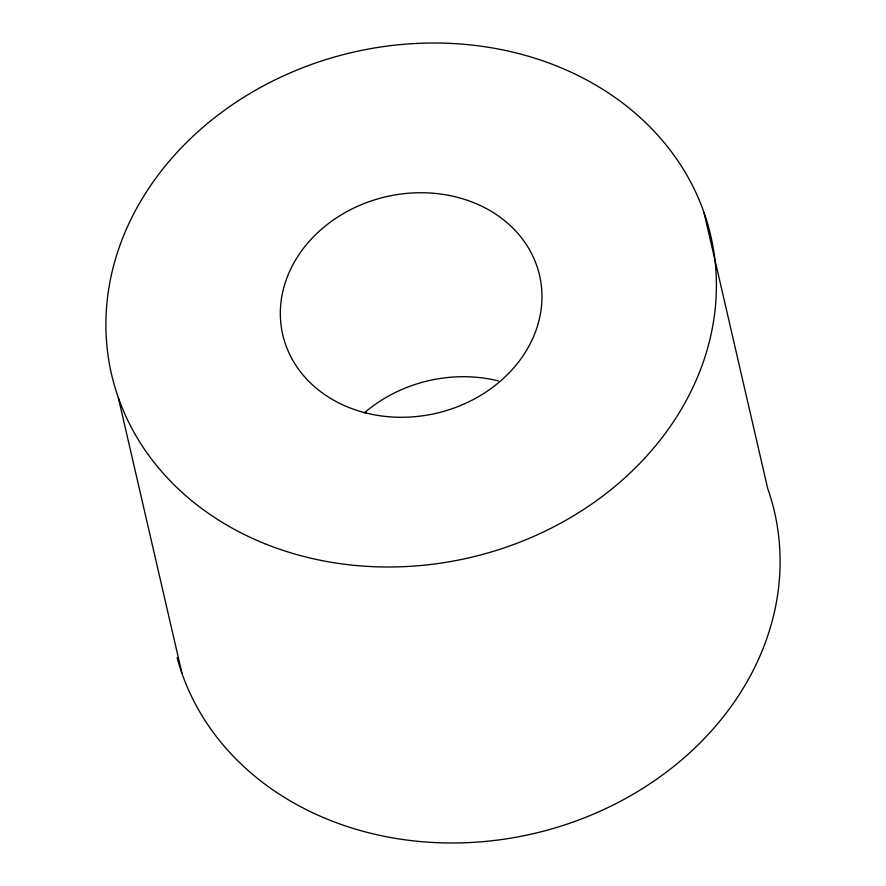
<?xml version="1.0" encoding="UTF-8"?>
<svg xmlns="http://www.w3.org/2000/svg" width="886" height="886" viewBox="0 0 886 886"><rect width="100%" height="100%" fill="white"/><g stroke="black" fill="none" stroke-linecap="round" stroke-linejoin="round"><path stroke-width="1.33" d="M703.982 212.474L767.697 488.452A307.508 259.343 -13 0 1 551.624 828.931A307.508 259.343 -13 0 1 177.111 657.711M118.303 397.548L182.018 673.526M364.356 412.876A131.792 111.149 -13 0 1 498.541 380.947M264.992 543.76A307.508 259.343 -13 0 0 716.309 279.057A307.508 259.343 -13 0 0 252.133 92.199A307.508 259.343 -13 0 0 264.992 543.76M366.228 413.053A131.792 111.149 -13 0 0 540.006 277.451A131.792 111.149 -13 0 0 327.2 224.523A131.792 111.149 -13 0 0 366.228 413.053"/></g></svg>
